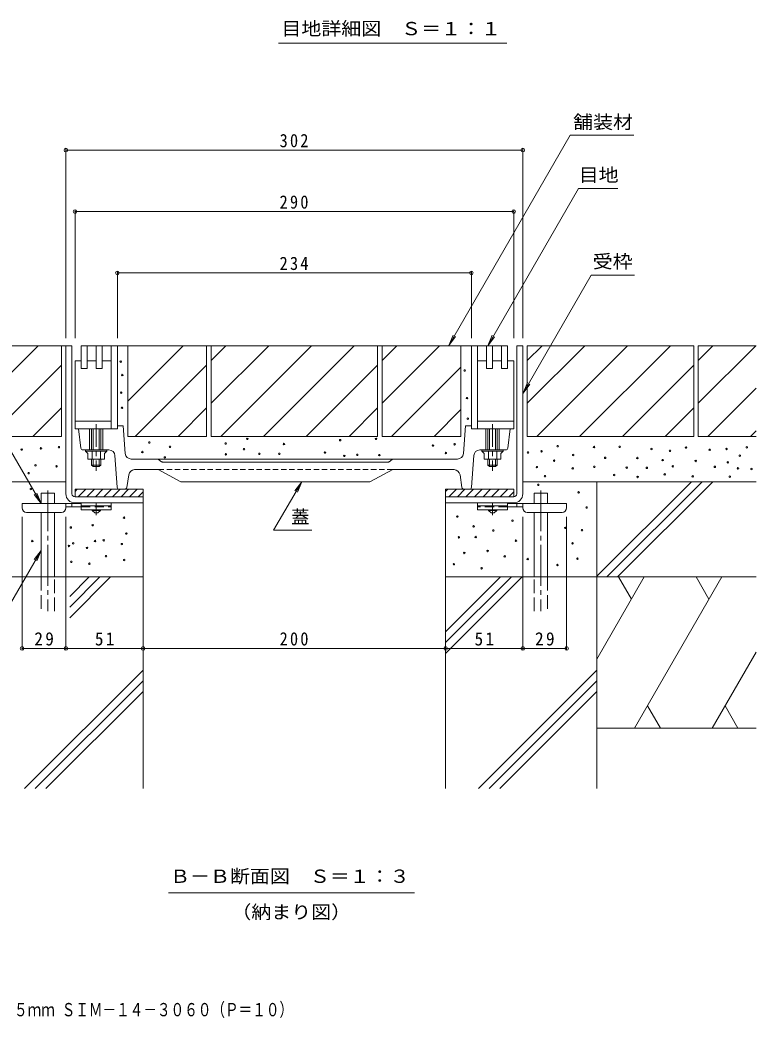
# Model space of a CAD drawing. Units: millimetres at full size, sheet at 1:3. Extents: x -1121 to 1153, y -824 to 816.
# Drawn here: x 537 to 1023, y -810 to -150 of the extents above; entities that cross this region are included whole.
import ezdxf
from ezdxf.enums import TextEntityAlignment as Align

# ---------------------------------------------------------------- set-up
doc = ezdxf.new("R2010")
doc.units = ezdxf.units.MM
doc.header["$LTSCALE"] = 3
doc.header["$PDMODE"] = 32
doc.header["$PDSIZE"] = 2.4
for name, pattern in [('CHAIN1', [8, 5, -1, 1, -1]), ('CHAIN2', [12, 9, -1, 1, -1]), ('DASHED1', [1.8, 1.2, -0.6]), ('DASHED2', [3, 2, -1]), ('DASHED3', [4, 3, -1])]:
    doc.linetypes.add(name, pattern=pattern)
for name, color, linetype, lineweight in [('0-1_躯体', 2, 'Continuous', 9), ('0-2_仕上', 3, 'Continuous', 9), ('0-4_その他', 7, 'Continuous', 9), ('0-5_寸法', 7, 'Continuous', 9), ('0-6_ハッチ', 6, 'Continuous', 5), ('0-9', 3, 'Continuous', 9), ('0-E', 7, 'Continuous', 9), ('A-5', 2, 'Continuous', 9), ('F-5_F-5ﾚｲﾔ', 2, 'Continuous', 9)]:
    doc.layers.add(name, color=color, linetype=linetype, lineweight=lineweight)
doc.styles.add('ＭＳ ゴシック', font='')
doc.styles.get('ＭＳ ゴシック').set_extended_font_data('MS Gothic')

msp = doc.modelspace()

# ---------------------------------------------------------------- linework, layer by layer
at = {"layer": '0-1_躯体'}
for p, q in [((567.257, -365.465), (571.257, -365.465)), ((567.257, -463.465), (567.257, -365.465)), ((571.257, -463.465), (571.257, -365.465)), ((869.257, -365.465), (865.257, -365.465)), ((865.257, -463.465), (865.257, -365.465)), ((869.257, -463.465), (869.257, -365.465)), ((573.257, -460.465), (573.257, -465.465)), ((618.257, -460.465), (573.257, -460.465)), ((574.725, -460.465), (573.257, -461.932)), ((580.381, -460.465), (575.381, -465.465)), ((586.038, -460.465), (581.038, -465.465)), ((591.695, -460.465), (586.695, -465.465)), ((597.352, -460.465), (592.352, -465.465)), ((603.009, -460.465), (598.009, -465.465)), ((608.666, -460.465), (603.666, -465.465)), ((614.323, -460.465), (609.323, -465.465)), ((618.257, -460.465), (618.257, -469.465)), ((818.257, -460.465), (863.257, -460.465)), ((818.257, -460.465), (818.257, -469.465)), ((819.724, -460.465), (818.257, -461.932)), ((825.381, -460.465), (820.381, -465.465)), ((831.038, -460.465), (826.038, -465.465)), ((836.695, -460.465), (831.695, -465.465)), ((842.352, -460.465), (837.352, -465.465)), ((848.009, -460.465), (843.009, -465.465)), ((853.666, -460.465), (848.666, -465.465)), ((859.323, -460.465), (854.323, -465.465)), ((863.257, -460.465), (863.257, -465.465)), ((573.257, -465.465), (618.257, -465.465)), ((618.257, -462.187), (614.979, -465.465)), ((863.257, -465.465), (818.257, -465.465)), ((863.257, -462.187), (859.979, -465.465)), ((573.257, -469.465), (618.257, -469.465)), ((863.288, -469.465), (818.257, -469.465))]:
    msp.add_line(p, q, dxfattribs=at)
for centre, radius, start, end in [((573.257, -463.465), 6, 180, 270), ((573.257, -463.465), 2, 180, 270), ((863.257, -463.465), 2, 270, 0), ((863.257, -463.465), 6, 270, 0)]:
    msp.add_arc(centre, radius, start, end, dxfattribs=at)
at = {"layer": '0-2_仕上'}
for p, q in [((577.257, -380.465), (577.257, -365.465)), ((577.257, -365.465), (859.257, -365.465)), ((581.257, -380.465), (581.257, -365.465)), ((587.257, -380.465), (587.257, -365.465)), ((591.257, -380.465), (591.257, -365.465)), ((597.257, -420.465), (597.257, -365.465)), ((601.257, -420.465), (601.257, -365.465)), ((835.257, -420.465), (835.257, -365.465)), ((839.257, -420.465), (839.257, -365.465)), ((845.257, -380.465), (845.257, -365.465)), ((849.257, -380.465), (849.257, -365.465)), ((855.257, -380.465), (855.257, -365.465)), ((859.257, -380.465), (859.257, -365.465)), ((573.257, -375.465), (573.257, -415.465)), ((577.257, -375.465), (573.257, -375.465)), ((587.257, -375.465), (581.257, -375.465)), ((597.257, -375.465), (591.257, -375.465)), ((839.257, -375.465), (845.257, -375.465)), ((849.257, -375.465), (855.257, -375.465)), ((859.257, -375.465), (863.257, -375.465)), ((863.257, -375.465), (863.257, -415.465)), ((581.257, -380.465), (577.257, -380.465)), ((591.257, -380.465), (587.257, -380.465)), ((845.257, -380.465), (849.257, -380.465)), ((855.257, -380.465), (859.257, -380.465)), ((597.257, -415.465), (573.257, -415.465)), ((839.257, -415.465), (863.257, -415.465)), ((577.093, -433.151), (575.507, -420.465)), ((582.757, -420.465), (582.757, -434.465)), ((584.257, -420.465), (584.257, -434.465)), ((585.257, -434.465), (585.257, -420.465)), ((589.257, -434.465), (589.257, -420.465)), ((590.257, -420.465), (590.257, -434.465)), ((591.757, -420.465), (591.757, -434.465)), ((605.127, -418.464), (601.257, -418.464)), ((606.499, -436.764), (605.127, -418.464)), ((830.015, -436.764), (831.388, -418.464)), ((835.257, -418.464), (831.388, -418.464)), ((844.757, -420.465), (844.757, -434.465)), ((846.257, -420.465), (846.257, -434.465)), ((847.257, -434.465), (847.257, -420.465)), ((851.257, -434.465), (851.257, -420.465)), ((852.257, -420.465), (852.257, -434.465)), ((853.757, -420.465), (853.757, -434.465)), ((859.422, -433.151), (861.007, -420.465)), ((578.582, -434.465), (595.676, -434.465)), ((580.257, -434.465), (580.257, -435.265)), ((594.257, -435.265), (580.257, -435.265)), ((580.257, -435.265), (581.732, -436.865)), ((584.495, -435.265), (584.495, -440.465)), ((590.02, -435.265), (590.02, -440.465)), ((594.257, -435.265), (592.782, -436.865)), ((594.257, -434.465), (594.257, -435.265)), ((857.933, -434.465), (840.839, -434.465)), ((842.257, -434.465), (842.257, -435.265)), ((842.257, -435.265), (856.257, -435.265)), ((842.257, -435.265), (843.732, -436.865)), ((846.495, -435.265), (846.495, -440.465)), ((852.02, -435.265), (852.02, -440.465)), ((856.257, -435.265), (854.782, -436.865)), ((856.257, -434.465), (856.257, -435.265)), ((581.732, -436.865), (581.732, -440.465)), ((584.257, -440.465), (584.257, -444.465)), ((585.257, -445.465), (585.257, -440.465)), ((589.257, -440.465), (589.257, -445.465)), ((590.257, -440.465), (590.257, -444.465)), ((601.158, -459.071), (599.666, -438.18)), ((826.027, -440.465), (610.488, -440.465)), ((630.483, -442.245), (628.531, -440.684)), ((781.031, -442.245), (782.983, -440.684)), ((835.357, -459.071), (836.849, -438.18)), ((846.257, -440.465), (846.257, -444.465)), ((847.257, -440.465), (847.257, -445.465)), ((851.257, -445.465), (851.257, -440.465)), ((852.257, -440.465), (852.257, -444.465)), ((854.782, -436.865), (854.782, -440.465)), ((590.257, -444.465), (584.257, -444.465)), ((585.257, -445.465), (584.257, -444.465)), ((589.257, -445.465), (585.257, -445.465)), ((590.257, -444.465), (589.257, -445.465)), ((612.689, -447.465), (628.257, -447.465)), ((628.257, -447.465), (643.257, -455.465)), ((780.407, -442.465), (631.108, -442.465)), ((783.257, -447.465), (768.257, -455.465)), ((783.257, -447.465), (823.826, -447.465)), ((846.257, -444.465), (852.257, -444.465)), ((846.257, -444.465), (847.257, -445.465)), ((847.257, -445.465), (851.257, -445.465)), ((851.257, -445.465), (852.257, -444.465)), ((608.736, -450.856), (607.453, -459.193)), ((768.257, -455.465), (643.257, -455.465)), ((827.779, -450.856), (829.062, -459.193)), ((605.97, -460.465), (602.654, -460.465)), ((830.544, -460.464), (833.861, -460.464))]:
    msp.add_line(p, q, dxfattribs=at)
at = {"layer": '0-2_仕上', "linetype": 'CHAIN1'}
for p, q in [((587.257, -417.465), (587.257, -448.258)), ((849.257, -417.465), (849.257, -448.258))]:
    msp.add_line(p, q, dxfattribs=at)
at = {"layer": '0-2_仕上', "linetype": 'DASHED1'}
msp.add_line((783.257, -447.465), (628.257, -447.465), dxfattribs=at)
at = {"layer": '0-2_仕上'}
for points in [[(601.257, -420.465), (573.257, -420.465), (573.257, -415.465)], [(835.257, -420.465), (863.257, -420.465), (863.257, -415.465)], [(592.782, -436.865), (592.782, -440.465), (581.732, -440.465)], [(843.732, -436.865), (843.732, -440.465), (854.782, -440.465)]]:
    msp.add_lwpolyline(points, dxfattribs=at)
for centre, radius, start, end in [((578.582, -432.965), 1.5, 187.12668, 270), ((595.676, -438.465), 4, 4.08583, 90), ((840.839, -438.465), 4, 90, 175.91417), ((857.933, -432.965), 1.5, 270, 352.87332), ((610.488, -436.465), 4, 184.28883, 270), ((627.906, -441.464), 1, 51.33894, 90), ((631.108, -441.464), 1, 231.33894, 270), ((780.407, -441.464), 1, 270, 308.66106), ((783.608, -441.464), 1, 90, 128.66106), ((826.027, -436.465), 4, 270, 355.71117), ((612.689, -451.465), 4, 90, 171.254), ((823.826, -451.465), 4, 8.746, 90), ((602.654, -458.964), 1.5, 184.0858, 270), ((605.97, -458.964), 1.5, 270, 351.25363), ((830.544, -458.964), 1.5, 188.74637, 270), ((833.861, -458.964), 1.5, 270, 355.9142)]:
    msp.add_arc(centre, radius, start, end, dxfattribs=at)
at = {"layer": '0-4_その他'}
for p, q in [((567.257, -235.206), (567.257, -360.465)), ((567.257, -236.106), (869.257, -236.106)), ((869.257, -235.206), (869.257, -360.465)), ((573.257, -275.842), (573.257, -360.465)), ((863.257, -276.742), (573.257, -276.742)), ((863.257, -275.842), (863.257, -360.465)), ((601.257, -316.425), (601.257, -360.465)), ((835.257, -316.425), (835.257, -360.465)), ((601.257, -317.325), (835.257, -317.325)), ((538.257, -566.613), (538.257, -478.764)), ((567.257, -566.613), (567.257, -478.764)), ((869.257, -566.613), (869.257, -478.764)), ((898.257, -566.613), (898.257, -478.764)), ((538.257, -565.713), (567.257, -565.713)), ((567.257, -565.713), (618.257, -565.713)), ((618.257, -565.713), (818.257, -565.713)), ((818.257, -565.713), (869.257, -565.713)), ((869.257, -565.713), (898.257, -565.713))]:
    msp.add_line(p, q, dxfattribs=at)
for p in [(567.257, -236.106), (869.257, -236.106), (573.257, -276.742), (863.257, -276.742), (601.257, -317.325), (835.257, -317.325), (538.257, -565.713), (567.257, -565.713), (618.257, -565.713), (818.257, -565.713), (869.257, -565.713), (898.257, -565.713)]:
    msp.add_point(p, dxfattribs=at)
at = {"layer": '0-5_寸法'}
for p, q in [((900.661, -226.26), (820.323, -365.41)), ((942.585, -226.26), (900.661, -226.26)), ((932.086, -261.545), (906.085, -261.545)), ((943.083, -318.792), (914.485, -318.792)), ((820.323, -365.41), (823.193, -358.481)), ((820.323, -365.41), (824.888, -359.46)), ((846.087, -365.466), (850.652, -359.516)), ((869.459, -396.779), (874.025, -390.829)), ((550.799, -469.964), (510.39, -399.974)), ((723.105, -455.465), (704.556, -487.592)), ((723.105, -455.465), (718.539, -461.415)), ((723.105, -455.465), (720.235, -462.394)), ((550.799, -469.964), (546.233, -464.014)), ((550.799, -469.964), (547.929, -463.035)), ((704.556, -487.592), (729.898, -487.592)), ((550.799, -500.851), (510.413, -570.801)), ((550.799, -500.851), (546.233, -506.801)), ((550.799, -500.851), (547.929, -507.78)), ((635.023, -727.423), (797.637, -727.423))]:
    msp.add_line(p, q, dxfattribs=at)
for points in [[(906.085, -261.545), (846.087, -365.466), (848.957, -358.537)], [(914.485, -318.792), (869.459, -396.779), (872.329, -389.85)]]:
    msp.add_lwpolyline(points, dxfattribs=at)
at = {"layer": '0-6_ハッチ'}
for p, q in [((567.257, -455.465), (413.057, -455.465)), ((869.257, -455.465), (1023.457, -455.465)), ((918.257, -518.465), (918.257, -455.465)), ((918.257, -518.027), (980.82, -455.465)), ((924.891, -518.465), (987.891, -455.465)), ((931.962, -518.465), (994.962, -455.465)), ((550.799, -469.964), (550.799, -462.964)), ((876.716, -462.964), (885.716, -462.964)), ((876.716, -469.964), (876.716, -462.964)), ((885.716, -469.964), (885.716, -462.964)), ((618.257, -469.465), (618.257, -658.465)), ((818.257, -469.465), (818.257, -658.465)), ((550.799, -518.465), (550.799, -475.764)), ((559.799, -518.465), (559.799, -475.764)), ((876.716, -518.465), (876.716, -475.764)), ((885.716, -518.465), (885.716, -475.764)), ((569.81, -531.274), (582.62, -518.465)), ((569.81, -538.345), (589.691, -518.465)), ((569.81, -545.416), (596.762, -518.465)), ((818.257, -554.845), (854.637, -518.465)), ((818.257, -561.916), (861.708, -518.465)), ((818.257, -568.987), (868.78, -518.465)), ((949.589, -518.465), (918.257, -572.732)), ((918.257, -518.465), (918.257, -658.465)), ((932.541, -518.465), (941.065, -533.228)), ((1000.891, -518.465), (943.156, -618.465)), ((983.843, -518.465), (992.367, -533.228)), ((1023.457, -568.236), (994.458, -618.465)), ((539.9, -658.465), (618.257, -580.107)), ((839.899, -658.465), (918.257, -580.107)), ((546.971, -658.465), (618.257, -587.178)), ((846.97, -658.465), (918.257, -587.178)), ((554.042, -658.465), (618.257, -594.249)), ((854.042, -658.465), (918.257, -594.249)), ((951.679, -603.701), (960.203, -618.465)), ((1002.982, -603.701), (1011.505, -618.465)), ((918.257, -618.465), (1023.457, -618.465))]:
    msp.add_line(p, q, dxfattribs=at)
at = {"layer": '0-6_ハッチ', "linetype": 'CHAIN2'}
for p, q in [((555.299, -461.272), (555.299, -541.131)), ((881.216, -461.272), (881.216, -541.131))]:
    msp.add_line(p, q, dxfattribs=at)
at = {"layer": '0-6_ハッチ', "linetype": 'DASHED3'}
for p, q in [((550.799, -518.465), (550.799, -541.131)), ((559.799, -541.131), (559.799, -518.465)), ((876.716, -541.131), (876.716, -518.465)), ((885.716, -518.465), (885.716, -541.131))]:
    msp.add_line(p, q, dxfattribs=at)
at = {"layer": '0-6_ハッチ'}
for points in [[(559.799, -469.964), (559.799, -462.964), (550.799, -462.964)], [(618.257, -518.465), (518.257, -518.465), (413.057, -518.465)], [(818.257, -518.465), (918.257, -518.465), (1023.457, -518.465)]]:
    msp.add_lwpolyline(points, dxfattribs=at)
at = {"layer": '0-9', "color": 4}
for p, q in [((538.257, -472.764), (538.257, -469.964)), ((538.257, -469.964), (577.257, -469.964)), ((567.252, -471.964), (577.257, -471.964)), ((567.257, -472.764), (567.257, -469.964)), ((571.257, -471.964), (571.257, -469.964)), ((898.257, -469.964), (859.257, -469.964)), ((869.262, -471.964), (859.257, -471.964)), ((865.257, -471.964), (865.257, -469.964)), ((869.257, -472.764), (869.257, -469.964)), ((898.257, -472.764), (898.257, -469.964)), ((564.257, -475.764), (541.257, -475.764)), ((872.257, -475.764), (895.257, -475.764))]:
    msp.add_line(p, q, dxfattribs=at)
at = {"layer": '0-9'}
for p, q in [((577.257, -469.465), (597.257, -469.465)), ((577.257, -469.465), (577.257, -473.965)), ((577.257, -471.465), (597.257, -471.465)), ((577.257, -473.965), (597.257, -473.965)), ((597.257, -469.465), (597.257, -473.965)), ((839.257, -469.465), (839.257, -473.965)), ((859.257, -469.465), (839.257, -469.465)), ((859.257, -471.465), (839.257, -471.465)), ((859.257, -473.965), (839.257, -473.965)), ((859.257, -469.465), (859.257, -473.965))]:
    msp.add_line(p, q, dxfattribs=at)
at = {"layer": '0-9', "linetype": 'DASHED2'}
for p, q in [((577.257, -471.965), (597.257, -471.965)), ((859.257, -471.965), (839.257, -471.965))]:
    msp.add_line(p, q, dxfattribs=at)
at = {"layer": '0-9', "color": 2}
for p, q in [((584.507, -474.464), (584.507, -473.965)), ((586.258, -475.964), (584.507, -474.464)), ((590.007, -474.464), (584.507, -474.464)), ((590.007, -474.464), (588.257, -475.964)), ((590.007, -474.464), (590.007, -473.965)), ((846.507, -474.464), (846.507, -473.965)), ((846.507, -474.464), (848.257, -475.964)), ((846.507, -474.464), (852.007, -474.464)), ((850.257, -475.964), (852.007, -474.464)), ((852.007, -474.464), (852.007, -473.965)), ((588.257, -475.964), (586.258, -475.964)), ((848.257, -475.964), (850.257, -475.964))]:
    msp.add_line(p, q, dxfattribs=at)
at = {"layer": '0-9', "color": 4, "linetype": 'CHAIN1'}
for p, q in [((587.257, -477.512), (587.257, -469.465)), ((849.257, -477.512), (849.257, -469.465))]:
    msp.add_line(p, q, dxfattribs=at)
at = {"layer": '0-9', "color": 4}
for centre, start, end in [((541.257, -472.764), 180, 270), ((564.257, -472.764), 270, 0), ((872.257, -472.764), 180, 270), ((895.257, -472.764), 270, 0)]:
    msp.add_arc(centre, 3, start, end, dxfattribs=at)
at = {"layer": '0-E', "color": 2}
for p, q in [((454.257, -365.465), (564.257, -365.465)), ((522.268, -392.047), (548.85, -365.465)), ((564.257, -365.465), (564.257, -425.465)), ((564.257, -365.465), (567.257, -365.465)), ((660.257, -365.465), (608.127, -365.465)), ((644.85, -365.465), (608.127, -402.188)), ((608.127, -365.465), (608.127, -425.465)), ((660.257, -365.465), (660.257, -425.465)), ((663.257, -375.205), (672.997, -365.465)), ((663.257, -403.489), (701.282, -365.465)), ((663.257, -365.465), (773.257, -365.465)), ((669.566, -425.465), (729.566, -365.465)), ((697.85, -425.465), (757.85, -365.465)), ((773.257, -365.465), (773.257, -425.465)), ((776.257, -375.205), (785.997, -365.465)), ((776.257, -365.465), (776.257, -425.465)), ((776.257, -365.465), (828.388, -365.465)), ((776.257, -403.489), (814.282, -365.465)), ((828.388, -365.465), (828.388, -425.465)), ((872.257, -375.205), (881.997, -365.465)), ((872.257, -403.489), (910.282, -365.465)), ((872.257, -365.465), (982.257, -365.465)), ((878.566, -425.465), (938.566, -365.465)), ((906.85, -425.465), (966.85, -365.465)), ((982.257, -365.465), (982.257, -425.465)), ((985.257, -375.205), (994.997, -365.465)), ((985.257, -365.465), (985.257, -425.465)), ((985.257, -365.465), (1023.457, -365.465)), ((985.257, -403.489), (1023.282, -365.465)), ((517.134, -425.465), (564.257, -378.342)), ((660.257, -378.342), (613.134, -425.465)), ((726.134, -425.465), (773.257, -378.342)), ((782.566, -425.465), (828.388, -379.643)), ((935.134, -425.465), (982.257, -378.342)), ((991.566, -425.465), (1023.457, -393.573)), ((545.419, -425.465), (564.257, -406.626)), ((641.419, -425.465), (660.257, -406.626)), ((754.419, -425.465), (773.257, -406.626)), ((810.713, -425.465), (828.388, -407.79)), ((963.419, -425.465), (982.257, -406.626)), ((1019.85, -425.465), (1023.457, -421.858)), ((454.257, -425.465), (564.257, -425.465)), ((660.257, -425.465), (608.127, -425.465)), ((776.257, -425.465), (828.388, -425.465)), ((985.257, -425.465), (1023.457, -425.465))]:
    msp.add_line(p, q, dxfattribs=at)
for points in [[(663.257, -365.465), (663.257, -425.465), (773.257, -425.465)], [(872.257, -365.465), (872.257, -425.465), (982.257, -425.465)]]:
    msp.add_lwpolyline(points, dxfattribs=at)
at = {"layer": '0-E'}
for centre in [(603.469, -376.017), (830.884, -381.902), (604.493, -384.887), (603.81, -396.488), (832.42, -400.155), (604.322, -406.552), (832.931, -413.803), (622.405, -429.497), (687.153, -427.109), (748.566, -427.962), (772.278, -427.109), (538.04, -434.172), (550.735, -433.419), (562.605, -432.58), (617.799, -435.809), (636.052, -432.397), (672.823, -430.179), (684.935, -433.932), (711.377, -430.521), (738.501, -436.15), (809.902, -431.544), (824.231, -430.691), (872.679, -436.106), (881.691, -435.334), (892.354, -431.94), (916.351, -432.509), (933.296, -432.395), (954.336, -433.76), (966.618, -435.011), (977.195, -432.85), (992.833, -434.329), (1003.978, -433.76), (1017.398, -432.736), (632.64, -439.391), (672.993, -437.344), (695.17, -437.003), (708.306, -437.003), (751.295, -438.368), (759.825, -437.685), (774.495, -437.856), (818.431, -436.491), (889.966, -441.493), (902.59, -437.74), (923.743, -439.674), (945.01, -439.788), (961.728, -441.152), (983.564, -441.721), (1004.774, -442.631), (1012.735, -438.195), (547.138, -444.635), (561.048, -445.268), (878.593, -445.787), (902.248, -446.611), (916.578, -445.588), (937.959, -446.156), (951.265, -446.27), (968.438, -445.246), (996.244, -445.588), (1011.484, -446.611), (1020.468, -447.066), (542.537, -449.784), (883.954, -451.782), (929.675, -451.054), (945.208, -452.274), (963.072, -450.61), (981.601, -451.941), (1006.122, -452.163), (544.073, -460.275), (879.461, -457.524), (906.173, -462.517), (911.415, -472.503), (605.698, -479.242), (826.037, -478.494), (862.485, -481.24), (570.498, -485.733), (584.977, -484.235), (836.771, -484.985), (849.753, -487.731), (897.435, -485.984), (908.42, -487.482), (545.034, -494.72), (586.512, -494.727), (592.217, -494.221), (607.233, -489.734), (827.035, -492.225), (838.153, -492.064), (864.732, -494.472), (569.249, -497.966), (572.033, -496.224), (581.232, -499.214), (604.2, -496.717), (846.031, -501.274), (902.179, -496.219), (570.785, -508.457), (593.752, -504.712), (605.735, -507.209), (830.608, -502.605), (857.348, -504.824), (872.549, -506.599), (905.391, -506.377), (582.768, -509.705), (823.729, -510.039), (842.036, -512.702), (892.187, -510.594)]:
    msp.add_circle(centre, 0.5, dxfattribs=at)
at = {"layer": 'A-5', "color": 7}
msp.add_line((858.797, -165.32), (707.863, -165.32), dxfattribs=at)

# ---------------------------------------------------------------- texts
at = {"layer": '0-4_その他', "color": 2, "char_height": 8.798, "attachment_point": 7, "style": 'ＭＳ ゴシック'}
for s, insert in [('\\T1.27;\\W0.9;302', (708.507, -234.306)), ('\\T1.27;\\W0.9;290', (708.507, -274.942)), ('\\T1.27;\\W0.9;234', (708.507, -315.525)), ('\\T1.27;\\W0.95;29', (546.382, -563.913)), ('\\T1.27;\\W0.95;51', (586.382, -563.913)), ('\\T1.27;\\W0.9;200', (708.507, -563.913)), ('\\T1.27;\\W0.95;51', (837.382, -563.913)), ('\\T1.27;\\W0.95;29', (877.382, -563.913))]:
    msp.add_mtext(s, dxfattribs=dict(at, insert=insert))
at = {"layer": '0-5_寸法', "color": 2, "style": 'ＭＳ ゴシック', "width": 1.1}
for s, p in [('舗装材', (902.509, -224.584)), ('目地', (906.224, -259.537)), ('受枠', (915.488, -316.784)), ('Ｂ－Ｂ断面図\u3000Ｓ＝１：３', (636.092, -723.467)), ('（納まり図）', (676.58, -747.146))]:
    msp.add_text(s, height=8.798, dxfattribs=at).set_placement(p, align=Align.BOTTOM_LEFT)
at = {"layer": '0-5_寸法', "color": 2, "style": 'ＭＳ ゴシック'}
msp.add_text('蓋', height=8.798, dxfattribs=at).set_placement((716.211, -485.71), align=Align.BOTTOM_LEFT)
at = {"layer": 'A-5', "style": 'ＭＳ ゴシック', "width": 1.1}
msp.add_text('目地詳細図\u3000Ｓ＝１：１', height=8.798, dxfattribs=at).set_placement((709.673, -162.741), align=Align.BOTTOM_LEFT)
at = {"layer": 'F-5_F-5ﾚｲﾔ', "style": 'ＭＳ ゴシック', "width": 0.75}
msp.add_text('ステンレス目地付\u3000鋳鉄製蓋\u3000側溝用\u3000インターロッキングブロック用\u3000充填深さ７５ｍｍ ＳＩＭ－１４－３０６０（Ｐ＝１０）', height=8.798, dxfattribs=at).set_placement((190.916, -811.723), align=Align.BOTTOM_LEFT)

doc.saveas('drawing.dxf')
